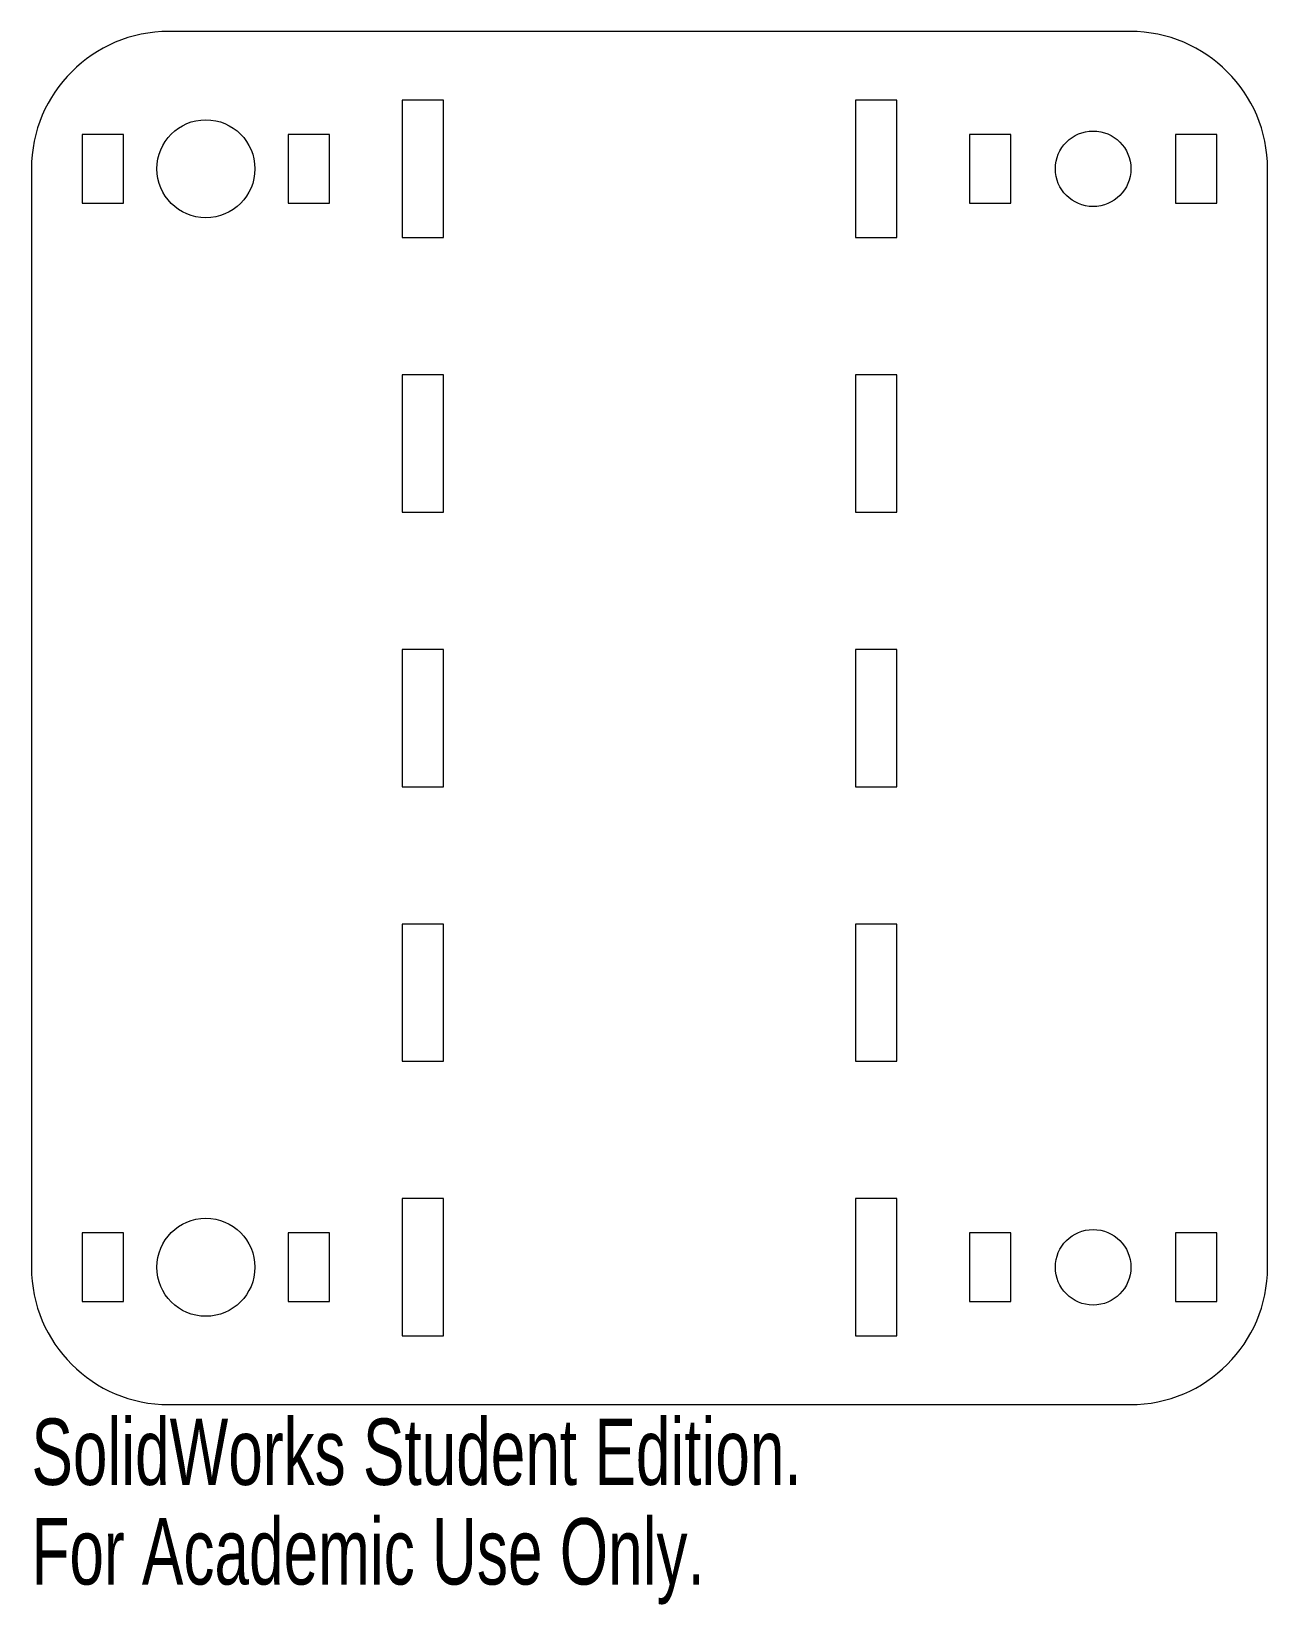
# Model space of a CAD drawing. Header units: inches. Extents: x -1.77 to 1.77, y -2.54 to 1.97.
import ezdxf

# ---------------------------------------------------------------- set-up
doc = ezdxf.new("R2010")
doc.units = ezdxf.units.IN
doc.header["$MEASUREMENT"] = 0
doc.styles.add('SLDTEXTSTYLE0', font='TXT', dxfattribs={"width": 0.7})

msp = doc.modelspace()

# ---------------------------------------------------------------- linework, layer by layer
at = {"color": 7, "linetype": 'Continuous', "lineweight": 15}
for p, q in [((1.378, 1.9685), (-1.378, 1.9685)), ((-0.7087, 1.7717), (-0.7087, 1.378)), ((-0.5906, 1.7717), (-0.7087, 1.7717)), ((-0.5906, 1.378), (-0.5906, 1.7717)), ((0.5906, 1.7717), (0.5906, 1.378)), ((0.7087, 1.7717), (0.5906, 1.7717)), ((0.7087, 1.378), (0.7087, 1.7717)), ((-1.626, 1.6732), (-1.626, 1.4764)), ((-1.5079, 1.6732), (-1.626, 1.6732)), ((-1.5079, 1.4764), (-1.5079, 1.6732)), ((-1.0354, 1.6732), (-1.0354, 1.4764)), ((-0.9173, 1.6732), (-1.0354, 1.6732)), ((-0.9173, 1.4764), (-0.9173, 1.6732)), ((0.9173, 1.6732), (0.9173, 1.4764)), ((1.0354, 1.6732), (0.9173, 1.6732)), ((1.0354, 1.4764), (1.0354, 1.6732)), ((1.5079, 1.6732), (1.5079, 1.4764)), ((1.626, 1.6732), (1.5079, 1.6732)), ((1.626, 1.4764), (1.626, 1.6732)), ((-1.7717, 1.5748), (-1.7717, -1.5748)), ((1.7717, -1.5748), (1.7717, 1.5748)), ((-1.626, 1.4764), (-1.5079, 1.4764)), ((-1.0354, 1.4764), (-0.9173, 1.4764)), ((0.9173, 1.4764), (1.0354, 1.4764)), ((1.5079, 1.4764), (1.626, 1.4764)), ((-0.7087, 1.378), (-0.5906, 1.378)), ((0.5906, 1.378), (0.7087, 1.378)), ((-0.7087, 0.9843), (-0.7087, 0.5906)), ((-0.5906, 0.9843), (-0.7087, 0.9843)), ((-0.5906, 0.5906), (-0.5906, 0.9843)), ((0.5906, 0.9843), (0.5906, 0.5906)), ((0.7087, 0.9843), (0.5906, 0.9843)), ((0.7087, 0.5906), (0.7087, 0.9843)), ((-0.7087, 0.5906), (-0.5906, 0.5906)), ((0.5906, 0.5906), (0.7087, 0.5906)), ((-0.7087, 0.1969), (-0.7087, -0.1969)), ((-0.5906, 0.1969), (-0.7087, 0.1969)), ((-0.5906, -0.1969), (-0.5906, 0.1969)), ((0.5906, 0.1969), (0.5906, -0.1969)), ((0.7087, 0.1969), (0.5906, 0.1969)), ((0.7087, -0.1969), (0.7087, 0.1969)), ((-0.7087, -0.1969), (-0.5906, -0.1969)), ((0.5906, -0.1969), (0.7087, -0.1969)), ((-0.7087, -0.5906), (-0.7087, -0.9843)), ((-0.5906, -0.5906), (-0.7087, -0.5906)), ((-0.5906, -0.9843), (-0.5906, -0.5906)), ((0.5906, -0.5906), (0.5906, -0.9843)), ((0.7087, -0.5906), (0.5906, -0.5906)), ((0.7087, -0.9843), (0.7087, -0.5906)), ((-0.7087, -0.9843), (-0.5906, -0.9843)), ((0.5906, -0.9843), (0.7087, -0.9843)), ((-0.7087, -1.378), (-0.7087, -1.7717)), ((-0.5906, -1.378), (-0.7087, -1.378)), ((-0.5906, -1.7717), (-0.5906, -1.378)), ((0.5906, -1.378), (0.5906, -1.7717)), ((0.7087, -1.378), (0.5906, -1.378)), ((0.7087, -1.7717), (0.7087, -1.378)), ((-1.626, -1.4764), (-1.626, -1.6732)), ((-1.5079, -1.4764), (-1.626, -1.4764)), ((-1.5079, -1.6732), (-1.5079, -1.4764)), ((-1.0354, -1.4764), (-1.0354, -1.6732)), ((-0.9173, -1.4764), (-1.0354, -1.4764)), ((-0.9173, -1.6732), (-0.9173, -1.4764)), ((0.9173, -1.4764), (0.9173, -1.6732)), ((1.0354, -1.4764), (0.9173, -1.4764)), ((1.0354, -1.6732), (1.0354, -1.4764)), ((1.5079, -1.4764), (1.5079, -1.6732)), ((1.626, -1.4764), (1.5079, -1.4764)), ((1.626, -1.6732), (1.626, -1.4764)), ((-1.626, -1.6732), (-1.5079, -1.6732)), ((-1.0354, -1.6732), (-0.9173, -1.6732)), ((0.9173, -1.6732), (1.0354, -1.6732)), ((1.5079, -1.6732), (1.626, -1.6732)), ((-0.7087, -1.7717), (-0.5906, -1.7717)), ((0.5906, -1.7717), (0.7087, -1.7717)), ((-1.378, -1.9685), (1.378, -1.9685))]:
    msp.add_line(p, q, dxfattribs=at)
for centre, radius in [((-1.2717, 1.5748), 0.1405), ((1.2717, 1.5748), 0.1083), ((-1.2717, -1.5748), 0.1405), ((1.2717, -1.5748), 0.1083)]:
    msp.add_circle(centre, radius, dxfattribs=at)
for centre, start, end in [((-1.378, 1.5748), 90, 180), ((1.378, 1.5748), 0, 90), ((-1.378, -1.5748), 180, 270), ((1.378, -1.5748), 270, 0)]:
    msp.add_arc(centre, 0.3937, start, end, dxfattribs=at)

# ---------------------------------------------------------------- texts
at = {"color": 7, "linetype": 'Continuous', "char_height": 0.1903, "attachment_point": 1, "style": 'SLDTEXTSTYLE0'}
for s, insert in [('SolidWorks Student Edition.', (-1.7717, -2.0086)), ('For Academic Use Only.', (-1.7717, -2.2941))]:
    msp.add_mtext(s, dxfattribs=dict(at, insert=insert))

doc.saveas('drawing.dxf')
